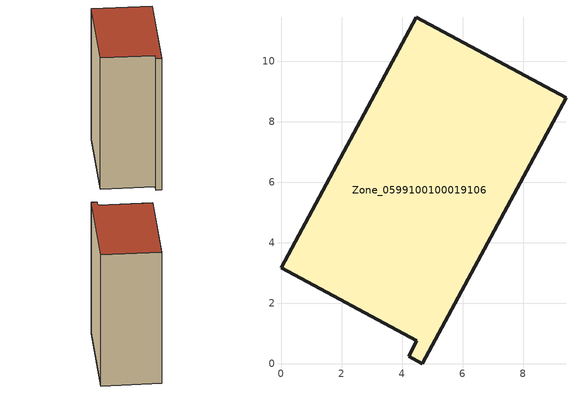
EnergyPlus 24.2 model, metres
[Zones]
Zone_0599100100019106
 floor ground (C_G): 4.21,0.25 4.48,0.77 0,3.18 4.47,11.46 9.42,8.79 4.67,0 z4.23
 wall outside (C_F): 4.48,0.77 4.21,0.25 4.67,0 9.42,8.79 4.47,11.46 0,3.18 4.48,0.77 z4.23:18.09
 roof outside (C_R): 4.47,11.46 0,3.18 4.48,0.77 4.21,0.25 4.67,0 9.42,8.79 z18.09
[BUILDING]
Pand.0599100100019106: North Axis=0; Terrain=City; Loads Convergence Tolerance Value=0.04; Temperature Convergence Tolerance Value=0.4; Solar Distribution=FullExterior; Maximum Number of Warmup Days=25; Minimum Number of Warmup Days=1
[Site:Location]
Rotterdam.The.Hague.AP_ZH_NLD Design_Conditions: Latitude=51.96; Longitude=4.45; Time Zone=1; Elevation=-4.5
[SITE:GROUNDTEMPERATURE:BUILDINGSURFACE]
18, 18, 18, 18, 18, 18, 18, 18, 18, 18, 18, 18
[MATERIAL] Thermal Absorptance=0.9; Solar Absorptance=0.7; Visible Absorptance=0.7
Name | Roughness | Thickness | Conductivity | Density | Specific Heat
G.TI.2015-2018 | MediumSmooth | 0.15 | 0.0428571 | 540 | 1210
F.TI.2015-2018 | Rough | 0.3 | 0.0666667 | 1920 | 840
R.TI.2015-2018 | MediumRough | 0.2 | 0.0333333 | 1500 | 1000
[CONSTRUCTION]
C_G: G.TI.2015-2018
C_F: F.TI.2015-2018
C_R: R.TI.2015-2018
[ZONE]
Zone_0599100100019106: Type=1; Multiplier=1; Ceiling Height=Autocalculate; Volume=Autocalculate; Floor Area=autocalculate; Part of Total Floor Area=Yes
[ZONEINFILTRATION:DESIGNFLOWRATE]
Infil_Zone_0599100100019106: Zone or ZoneList or Space or SpaceList=Zone_0599100100019106; Schedule=AlwaysOn; Design Flow Rate Calculation Method=Flow/Area; Flow Rate per Floor Area=0.0015; Constant Term Coefficient=1; Temperature Term Coefficient=0; Velocity Term Coefficient=0; Velocity Squared Term Coefficient=0
[HVACTEMPLATE:ZONE:IDEALLOADSAIRSYSTEM]
Zone_0599100100019106: Maximum Heating Supply Air Temperature=50; Minimum Cooling Supply Air Temperature=13; Maximum Heating Supply Air Humidity Ratio=0.0156; Minimum Cooling Supply Air Humidity Ratio=0.0077; Heating Limit=NoLimit; Cooling Limit=NoLimit; Dehumidification Control Type=ConstantSensibleHeatRatio; Cooling Sensible Heat Ratio=0.7; Dehumidification Setpoint=60; Humidification Control Type=None; Humidification Setpoint=30; Outdoor Air Method=None; Outdoor Air Flow Rate per Person=0.00944; Outdoor Air Flow Rate per Zone Floor Area=0; Outdoor Air Flow Rate per Zone=0; Demand Controlled Ventilation Type=None; Outdoor Air Economizer Type=NoEconomizer; Heat Recovery Type=None; Sensible Heat Recovery Effectiveness=0.7; Latent Heat Recovery Effectiveness=0.65
[ZONECONTROL:THERMOSTAT]
ThermostatControl_Zone_0599100100019106: Zone or ZoneList=Zone_0599100100019106; Control Type Schedule=DualSetpointControlType; Control 1=Thermostat_Zone_0599100100019106; Temperature Difference Between Cutout And Setpoint=0
[THERMOSTATSETPOINT:DUALSETPOINT]
Thermostat_Zone_0599100100019106: Heating Setpoint Temperature Schedule=HeatingSetpoint_Zone_0599100100019106; Cooling Setpoint Temperature Schedule=CoolingSetpoint_Zone_0599100100019106
[SCHEDULE:COMPACT]
HeatingSetpoint_Zone_0599100100019106: Through: 12/31, For: AllDays, Until: 24:00, 21
CoolingSetpoint_Zone_0599100100019106: Through: 12/31, For: AllDays, Until: 24:00, 24
DualSetpointControlType: Through: 12/31, For: AllDays, Until: 24:00, 4
AlwaysOn: Through: 12/31, For: AllDays, Until: 24:00, 1
